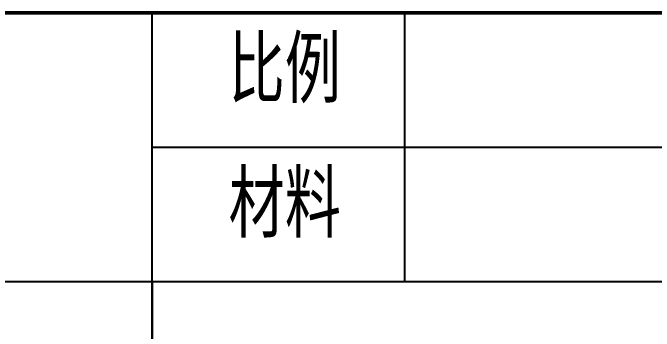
# Model space of a CAD drawing. Header units: millimetres. Extents: x 0 to 1320, y -350 to 297.
# Drawn here: x 321.7 to 359.86, y 23.05 to 42 of the extents above; entities that cross this region are included whole.
import ezdxf

# ---------------------------------------------------------------- set-up
doc = ezdxf.new("R2010")
doc.units = ezdxf.units.MM
doc.styles.add('Annotative', font='simfang.ttf', dxfattribs={"width": 0.7})

msp = doc.modelspace()

# ---------------------------------------------------------------- linework, layer by layer
at = {"lineweight": 50}
msp.add_lwpolyline([(270, 10), (410, 10), (410, 42), (270, 42), (270, 10)], dxfattribs=at)
at = {"lineweight": 25}
for points in [[(330, 10), (330, 42)], [(345, 42), (345, 26)], [(330, 34), (410, 34)], [(270, 26), (285, 26), (330, 26), (330, 10)], [(330, 26), (410, 26)]]:
    msp.add_lwpolyline(points, dxfattribs=at)

# ---------------------------------------------------------------- texts
at = {"char_height": 3.5, "attachment_point": 1, "style": 'Annotative'}
for s, insert in [('比例', (334.541, 40.5)), ('材料', (334.541, 32.5))]:
    msp.add_mtext(s, dxfattribs=dict(at, insert=insert))

doc.saveas('drawing.dxf')
